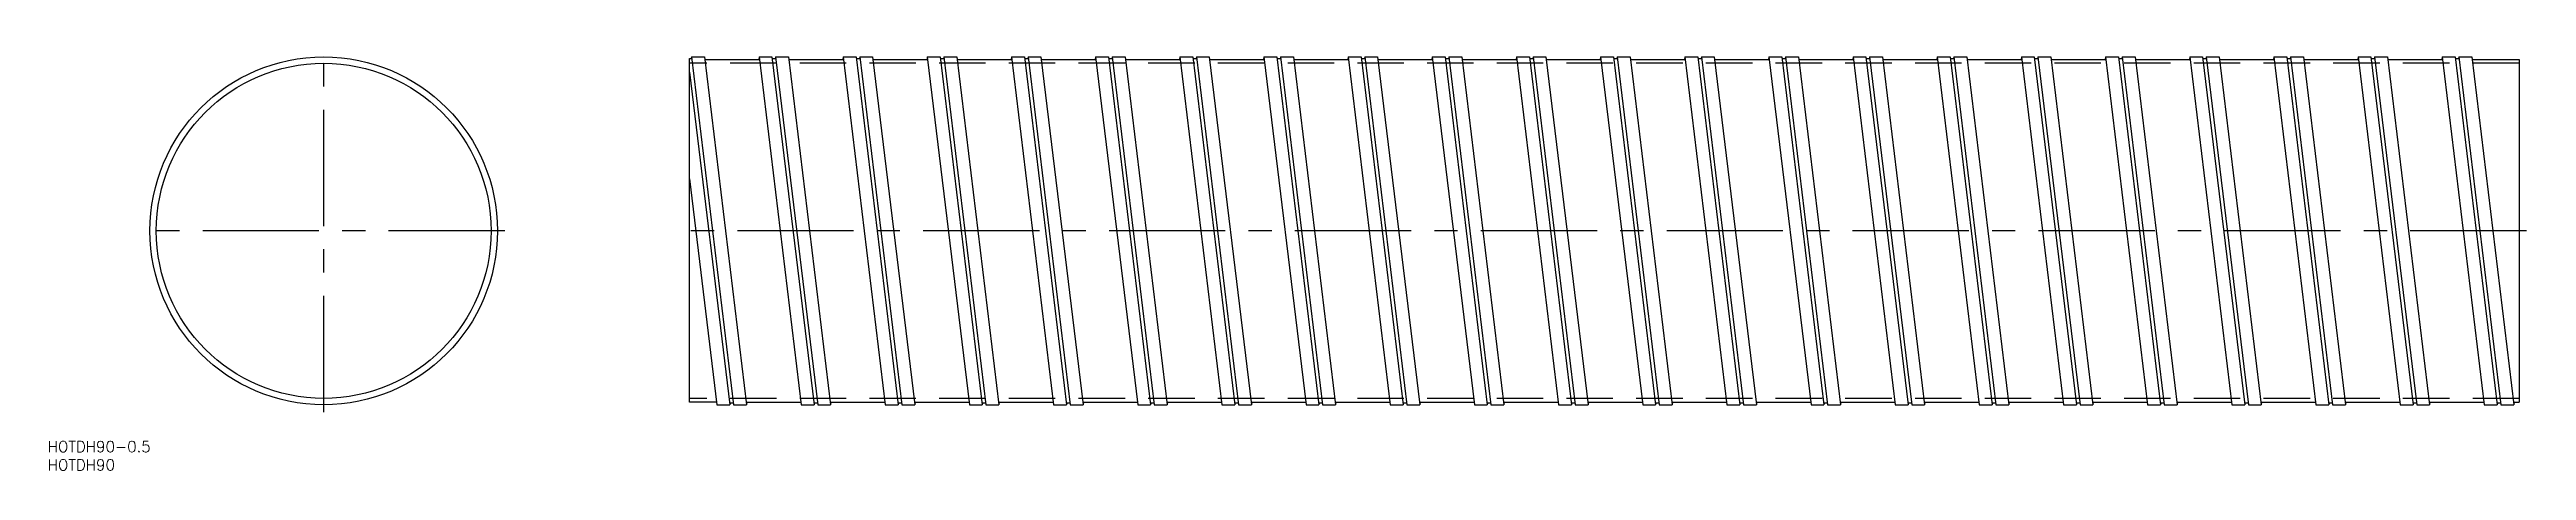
# Model space of a CAD drawing. Extents: x -75 to 602, y -65 to 50.
import ezdxf

# ---------------------------------------------------------------- set-up
doc = ezdxf.new("R2010")
doc.units = 0
doc.linetypes.add('CENTER', pattern=[50.8, 31.75, -6.35, 6.35, -6.35])
doc.linetypes.add('DASHED', pattern=[19.05, 12.7, -6.35])
doc.layers.get('0').update_dxf_attribs({"linetype": 'CONTINUOUS'})
doc.layers.add('CENTER', color=1, linetype='CENTER')
doc.styles.get("Standard").update_dxf_attribs({"font": 'txt.shx', "height": 3, "bigfont": 'bigfont.shx'})

msp = doc.modelspace()

# ---------------------------------------------------------------- linework, layer by layer
at = {"color": 7, "linetype": 'CONTINUOUS'}
for p, q in [((100.5, 47.5), (100.45, 47.05)), ((100.5, 47.5), (112, -47.5)), ((100.5, 47.5), (104.03, 47.5)), ((104.03, 47.5), (115.53, -47.5)), ((118.97, 47.5), (118.88, 46.75)), ((118.97, 47.5), (130.47, -47.5)), ((118.97, 47.5), (122.5, 47.5)), ((122.5, 47.5), (134, -47.5)), ((123.5, 47.5), (123.45, 47.05)), ((123.5, 47.5), (135, -47.5)), ((123.5, 47.5), (127.03, 47.5)), ((127.03, 47.5), (138.53, -47.5)), ((141.97, 47.5), (141.88, 46.75)), ((141.97, 47.5), (153.47, -47.5)), ((141.97, 47.5), (145.5, 47.5)), ((145.5, 47.5), (157, -47.5)), ((146.5, 47.5), (146.45, 47.05)), ((146.5, 47.5), (158, -47.5)), ((146.5, 47.5), (150.03, 47.5)), ((150.03, 47.5), (161.53, -47.5)), ((164.97, 47.5), (164.88, 46.75)), ((164.97, 47.5), (176.47, -47.5)), ((164.97, 47.5), (168.5, 47.5)), ((168.5, 47.5), (180, -47.5)), ((169.5, 47.5), (169.45, 47.05)), ((169.5, 47.5), (181, -47.5)), ((169.5, 47.5), (173.03, 47.5)), ((173.03, 47.5), (184.53, -47.5)), ((187.97, 47.5), (187.88, 46.75)), ((187.97, 47.5), (199.47, -47.5)), ((187.97, 47.5), (191.5, 47.5)), ((191.5, 47.5), (203, -47.5)), ((192.5, 47.5), (192.45, 47.05)), ((192.5, 47.5), (204, -47.5)), ((192.5, 47.5), (196.03, 47.5)), ((196.03, 47.5), (207.53, -47.5)), ((210.97, 47.5), (210.88, 46.75)), ((210.97, 47.5), (222.47, -47.5)), ((210.97, 47.5), (214.5, 47.5)), ((214.5, 47.5), (226, -47.5)), ((215.5, 47.5), (215.45, 47.05)), ((215.5, 47.5), (227, -47.5)), ((215.5, 47.5), (219.03, 47.5)), ((219.03, 47.5), (230.53, -47.5)), ((233.97, 47.5), (233.88, 46.75)), ((233.97, 47.5), (245.47, -47.5)), ((233.97, 47.5), (237.5, 47.5)), ((237.5, 47.5), (249, -47.5)), ((238.5, 47.5), (238.45, 47.05)), ((238.5, 47.5), (250, -47.5)), ((238.5, 47.5), (242.03, 47.5)), ((242.03, 47.5), (253.53, -47.5)), ((256.97, 47.5), (256.88, 46.75)), ((256.97, 47.5), (260.5, 47.5)), ((256.97, 47.5), (268.47, -47.5)), ((260.5, 47.5), (272, -47.5)), ((261.5, 47.5), (261.45, 47.05)), ((261.5, 47.5), (273, -47.5)), ((261.5, 47.5), (265.03, 47.5)), ((265.03, 47.5), (276.53, -47.5)), ((279.97, 47.5), (279.88, 46.75)), ((279.97, 47.5), (291.47, -47.5)), ((279.97, 47.5), (283.5, 47.5)), ((283.5, 47.5), (295, -47.5)), ((284.5, 47.5), (284.45, 47.05)), ((284.5, 47.5), (296, -47.5)), ((284.5, 47.5), (288.03, 47.5)), ((288.03, 47.5), (299.53, -47.5)), ((302.97, 47.5), (302.88, 46.75)), ((302.97, 47.5), (314.47, -47.5)), ((302.97, 47.5), (306.5, 47.5)), ((306.5, 47.5), (318, -47.5)), ((307.5, 47.5), (307.45, 47.05)), ((307.5, 47.5), (319, -47.5)), ((307.5, 47.5), (311.03, 47.5)), ((311.03, 47.5), (322.53, -47.5)), ((325.97, 47.5), (325.88, 46.75)), ((325.97, 47.5), (337.47, -47.5)), ((325.97, 47.5), (329.5, 47.5)), ((329.5, 47.5), (341, -47.5)), ((330.5, 47.5), (330.45, 47.05)), ((330.5, 47.5), (342, -47.5)), ((330.5, 47.5), (334.03, 47.5)), ((334.03, 47.5), (345.53, -47.5)), ((348.97, 47.5), (348.88, 46.75)), ((348.97, 47.5), (360.47, -47.5)), ((348.97, 47.5), (352.5, 47.5)), ((352.5, 47.5), (364, -47.5)), ((353.5, 47.5), (353.45, 47.05)), ((353.5, 47.5), (365, -47.5)), ((353.5, 47.5), (357.03, 47.5)), ((357.03, 47.5), (368.53, -47.5)), ((371.97, 47.5), (371.88, 46.75)), ((371.97, 47.5), (383.47, -47.5)), ((371.97, 47.5), (375.5, 47.5)), ((375.5, 47.5), (387, -47.5)), ((376.5, 47.5), (376.45, 47.05)), ((376.5, 47.5), (388, -47.5)), ((376.5, 47.5), (380.03, 47.5)), ((380.03, 47.5), (391.53, -47.5)), ((394.97, 47.5), (394.88, 46.75)), ((394.97, 47.5), (406.47, -47.5)), ((394.97, 47.5), (398.5, 47.5)), ((398.5, 47.5), (410, -47.5)), ((399.5, 47.5), (399.45, 47.05)), ((399.5, 47.5), (411, -47.5)), ((399.5, 47.5), (403.03, 47.5)), ((403.03, 47.5), (414.53, -47.5)), ((417.97, 47.5), (417.88, 46.75)), ((417.97, 47.5), (429.47, -47.5)), ((417.97, 47.5), (421.5, 47.5)), ((421.5, 47.5), (433, -47.5)), ((422.5, 47.5), (422.45, 47.05)), ((422.5, 47.5), (434, -47.5)), ((422.5, 47.5), (426.03, 47.5)), ((426.03, 47.5), (437.53, -47.5)), ((440.97, 47.5), (440.88, 46.75)), ((440.97, 47.5), (452.47, -47.5)), ((440.97, 47.5), (444.5, 47.5)), ((444.5, 47.5), (456, -47.5)), ((445.5, 47.5), (445.45, 47.05)), ((445.5, 47.5), (457, -47.5)), ((445.5, 47.5), (449.03, 47.5)), ((449.03, 47.5), (460.53, -47.5)), ((463.97, 47.5), (463.88, 46.75)), ((463.97, 47.5), (475.47, -47.5)), ((463.97, 47.5), (467.5, 47.5)), ((467.5, 47.5), (479, -47.5)), ((468.5, 47.5), (468.45, 47.05)), ((468.5, 47.5), (480, -47.5)), ((468.5, 47.5), (472.03, 47.5)), ((472.03, 47.5), (483.53, -47.5)), ((486.97, 47.5), (486.88, 46.75)), ((486.97, 47.5), (498.47, -47.5)), ((486.97, 47.5), (490.5, 47.5)), ((490.5, 47.5), (502, -47.5)), ((491.5, 47.5), (491.45, 47.05)), ((491.5, 47.5), (503, -47.5)), ((491.5, 47.5), (495.03, 47.5)), ((495.03, 47.5), (506.53, -47.5)), ((509.97, 47.5), (509.88, 46.75)), ((509.97, 47.5), (521.47, -47.5)), ((509.97, 47.5), (513.5, 47.5)), ((513.5, 47.5), (525, -47.5)), ((514.5, 47.5), (514.45, 47.05)), ((514.5, 47.5), (526, -47.5)), ((514.5, 47.5), (518.03, 47.5)), ((518.03, 47.5), (529.53, -47.5)), ((532.97, 47.5), (532.88, 46.75)), ((532.97, 47.5), (544.47, -47.5)), ((532.97, 47.5), (536.5, 47.5)), ((536.5, 47.5), (548, -47.5)), ((537.5, 47.5), (537.45, 47.05)), ((537.5, 47.5), (549, -47.5)), ((537.5, 47.5), (541.03, 47.5)), ((541.03, 47.5), (552.53, -47.5)), ((555.97, 47.5), (555.88, 46.75)), ((555.97, 47.5), (567.47, -47.5)), ((555.97, 47.5), (559.5, 47.5)), ((559.5, 47.5), (571, -47.5)), ((560.5, 47.5), (560.45, 47.05)), ((560.5, 47.5), (572, -47.5)), ((560.5, 47.5), (564.03, 47.5)), ((564.03, 47.5), (575.53, -47.5)), ((578.97, 47.5), (578.88, 46.75)), ((578.97, 47.5), (582.5, 47.5)), ((578.97, 47.5), (590.47, -47.5)), ((582.5, 47.5), (594, -47.5)), ((583.5, 47.5), (583.45, 47.05)), ((583.5, 47.5), (595, -47.5)), ((583.5, 47.5), (587.03, 47.5)), ((587.03, 47.5), (598.53, -47.5)), ((100, -46.75), (100, 47.05)), ((100, 47.05), (100.56, 47.05)), ((100, 43.34), (111, -47.5)), ((104.12, 46.75), (119.06, 46.75)), ((122.55, 47.05), (123.56, 47.05)), ((127.12, 46.75), (142.06, 46.75)), ((145.55, 47.05), (146.56, 47.05)), ((150.12, 46.75), (165.06, 46.75)), ((168.55, 47.05), (169.56, 47.05)), ((173.12, 46.75), (188.06, 46.75)), ((191.55, 47.05), (192.56, 47.05)), ((196.12, 46.75), (211.06, 46.75)), ((214.55, 47.05), (215.56, 47.05)), ((219.12, 46.75), (234.06, 46.75)), ((237.55, 47.05), (238.56, 47.05)), ((242.12, 46.75), (257.06, 46.75)), ((260.55, 47.05), (261.56, 47.05)), ((265.12, 46.75), (280.06, 46.75)), ((283.55, 47.05), (284.56, 47.05)), ((288.12, 46.75), (303.06, 46.75)), ((306.55, 47.05), (307.56, 47.05)), ((311.12, 46.75), (326.06, 46.75)), ((329.55, 47.05), (330.56, 47.05)), ((334.12, 46.75), (349.06, 46.75)), ((352.55, 47.05), (353.56, 47.05)), ((357.12, 46.75), (372.06, 46.75)), ((375.55, 47.05), (376.56, 47.05)), ((380.12, 46.75), (395.06, 46.75)), ((398.55, 47.05), (399.56, 47.05)), ((403.12, 46.75), (418.06, 46.75)), ((421.55, 47.05), (422.56, 47.05)), ((426.12, 46.75), (441.06, 46.75)), ((444.55, 47.05), (445.56, 47.05)), ((449.12, 46.75), (464.06, 46.75)), ((467.55, 47.05), (468.56, 47.05)), ((472.12, 46.75), (487.06, 46.75)), ((490.55, 47.05), (491.56, 47.05)), ((495.12, 46.75), (510.06, 46.75)), ((513.55, 47.05), (514.56, 47.05)), ((518.12, 46.75), (533.06, 46.75)), ((536.55, 47.05), (537.56, 47.05)), ((541.12, 46.75), (556.06, 46.75)), ((559.55, 47.05), (560.56, 47.05)), ((564.12, 46.75), (579.06, 46.75)), ((582.55, 47.05), (583.56, 47.05)), ((587.12, 46.75), (600, 46.75)), ((600, 46.75), (600, -46.75)), ((100, 14.22), (107.47, -47.5)), ((107.38, -46.75), (100, -46.75)), ((111.95, -47.05), (110.94, -47.05)), ((111.05, -47.05), (111, -47.5)), ((115.44, -46.75), (130.38, -46.75)), ((115.62, -46.75), (115.53, -47.5)), ((134.95, -47.05), (133.94, -47.05)), ((134.05, -47.05), (134, -47.5)), ((138.44, -46.75), (153.38, -46.75)), ((138.62, -46.75), (138.53, -47.5)), ((157.95, -47.05), (156.94, -47.05)), ((157.05, -47.05), (157, -47.5)), ((161.44, -46.75), (176.38, -46.75)), ((161.62, -46.75), (161.53, -47.5)), ((180.95, -47.05), (179.94, -47.05)), ((180.05, -47.05), (180, -47.5)), ((184.44, -46.75), (199.38, -46.75)), ((184.62, -46.75), (184.53, -47.5)), ((203.95, -47.05), (202.94, -47.05)), ((203.05, -47.05), (203, -47.5)), ((207.44, -46.75), (222.38, -46.75)), ((207.62, -46.75), (207.53, -47.5)), ((226.95, -47.05), (225.94, -47.05)), ((226.05, -47.05), (226, -47.5)), ((230.44, -46.75), (245.38, -46.75)), ((230.62, -46.75), (230.53, -47.5)), ((249.95, -47.05), (248.94, -47.05)), ((249.05, -47.05), (249, -47.5)), ((253.44, -46.75), (268.38, -46.75)), ((253.62, -46.75), (253.53, -47.5)), ((272.95, -47.05), (271.94, -47.05)), ((272.05, -47.05), (272, -47.5)), ((276.44, -46.75), (291.38, -46.75)), ((276.62, -46.75), (276.53, -47.5)), ((295.95, -47.05), (294.94, -47.05)), ((295.05, -47.05), (295, -47.5)), ((299.44, -46.75), (314.38, -46.75)), ((299.62, -46.75), (299.53, -47.5)), ((318.95, -47.05), (317.94, -47.05)), ((318.05, -47.05), (318, -47.5)), ((322.44, -46.75), (337.38, -46.75)), ((322.62, -46.75), (322.53, -47.5)), ((341.95, -47.05), (340.94, -47.05)), ((341.05, -47.05), (341, -47.5)), ((345.44, -46.75), (360.38, -46.75)), ((345.62, -46.75), (345.53, -47.5)), ((364.95, -47.05), (363.94, -47.05)), ((364.05, -47.05), (364, -47.5)), ((368.44, -46.75), (383.38, -46.75)), ((368.62, -46.75), (368.53, -47.5)), ((387.95, -47.05), (386.94, -47.05)), ((387.05, -47.05), (387, -47.5)), ((391.44, -46.75), (406.38, -46.75)), ((391.62, -46.75), (391.53, -47.5)), ((410.95, -47.05), (409.94, -47.05)), ((410.05, -47.05), (410, -47.5)), ((414.44, -46.75), (429.38, -46.75)), ((414.62, -46.75), (414.53, -47.5)), ((433.95, -47.05), (432.94, -47.05)), ((433.05, -47.05), (433, -47.5)), ((437.44, -46.75), (452.38, -46.75)), ((437.62, -46.75), (437.53, -47.5)), ((456.95, -47.05), (455.94, -47.05)), ((456.05, -47.05), (456, -47.5)), ((460.44, -46.75), (475.38, -46.75)), ((460.62, -46.75), (460.53, -47.5)), ((479.95, -47.05), (478.94, -47.05)), ((479.05, -47.05), (479, -47.5)), ((483.44, -46.75), (498.38, -46.75)), ((483.62, -46.75), (483.53, -47.5)), ((502.95, -47.05), (501.94, -47.05)), ((502.05, -47.05), (502, -47.5)), ((506.44, -46.75), (521.38, -46.75)), ((506.62, -46.75), (506.53, -47.5)), ((525.95, -47.05), (524.94, -47.05)), ((525.05, -47.05), (525, -47.5)), ((529.44, -46.75), (544.38, -46.75)), ((529.62, -46.75), (529.53, -47.5)), ((548.95, -47.05), (547.94, -47.05)), ((548.05, -47.05), (548, -47.5)), ((552.44, -46.75), (567.38, -46.75)), ((552.62, -46.75), (552.53, -47.5)), ((571.95, -47.05), (570.94, -47.05)), ((571.05, -47.05), (571, -47.5)), ((575.44, -46.75), (590.38, -46.75)), ((575.62, -46.75), (575.53, -47.5)), ((594.95, -47.05), (593.94, -47.05)), ((594.05, -47.05), (594, -47.5)), ((598.44, -46.75), (600, -46.75)), ((598.62, -46.75), (598.53, -47.5)), ((107.47, -47.5), (111, -47.5)), ((112, -47.5), (115.53, -47.5)), ((130.47, -47.5), (134, -47.5)), ((135, -47.5), (138.53, -47.5)), ((153.47, -47.5), (157, -47.5)), ((158, -47.5), (161.53, -47.5)), ((176.47, -47.5), (180, -47.5)), ((181, -47.5), (184.53, -47.5)), ((199.47, -47.5), (203, -47.5)), ((204, -47.5), (207.53, -47.5)), ((222.47, -47.5), (226, -47.5)), ((227, -47.5), (230.53, -47.5)), ((245.47, -47.5), (249, -47.5)), ((250, -47.5), (253.53, -47.5)), ((268.47, -47.5), (272, -47.5)), ((273, -47.5), (276.53, -47.5)), ((291.47, -47.5), (295, -47.5)), ((296, -47.5), (299.53, -47.5)), ((314.47, -47.5), (318, -47.5)), ((319, -47.5), (322.53, -47.5)), ((337.47, -47.5), (341, -47.5)), ((342, -47.5), (345.53, -47.5)), ((360.47, -47.5), (364, -47.5)), ((365, -47.5), (368.53, -47.5)), ((383.47, -47.5), (387, -47.5)), ((388, -47.5), (391.53, -47.5)), ((406.47, -47.5), (410, -47.5)), ((411, -47.5), (414.53, -47.5)), ((429.47, -47.5), (433, -47.5)), ((434, -47.5), (437.53, -47.5)), ((452.47, -47.5), (456, -47.5)), ((457, -47.5), (460.53, -47.5)), ((475.47, -47.5), (479, -47.5)), ((480, -47.5), (483.53, -47.5)), ((498.47, -47.5), (502, -47.5)), ((503, -47.5), (506.53, -47.5)), ((521.47, -47.5), (525, -47.5)), ((526, -47.5), (529.53, -47.5)), ((544.47, -47.5), (548, -47.5)), ((549, -47.5), (552.53, -47.5)), ((567.47, -47.5), (571, -47.5)), ((572, -47.5), (575.53, -47.5)), ((590.47, -47.5), (594, -47.5)), ((595, -47.5), (598.53, -47.5))]:
    msp.add_line(p, q, dxfattribs=at)
at = {"color": 3, "linetype": 'DASHED'}
for p, q in [((600, 45.75), (100, 45.75)), ((600, -45.75), (100, -45.75))]:
    msp.add_line(p, q, dxfattribs=at)
at = {"color": 7, "linetype": 'CONTINUOUS'}
for radius in [47.5, 45.75]:
    msp.add_circle((0, 0), radius, dxfattribs=at)
at = {"layer": 'CENTER', "color": 1, "linetype": 'CENTER'}
for p, q in [((0, -49.5), (0, 49.5)), ((49.5, 0), (-49.5, 0)), ((602, 0), (98, 0))]:
    msp.add_line(p, q, dxfattribs=at)

# ---------------------------------------------------------------- texts
at = {"color": 7, "linetype": 'CONTINUOUS'}
for s, p in [('HOTDH90-0.5', (-75.44, -60.43)), ('HOTDH90', (-75.44, -65.43))]:
    msp.add_text(s, height=3, dxfattribs=at).set_placement(p)

doc.saveas('drawing.dxf')
